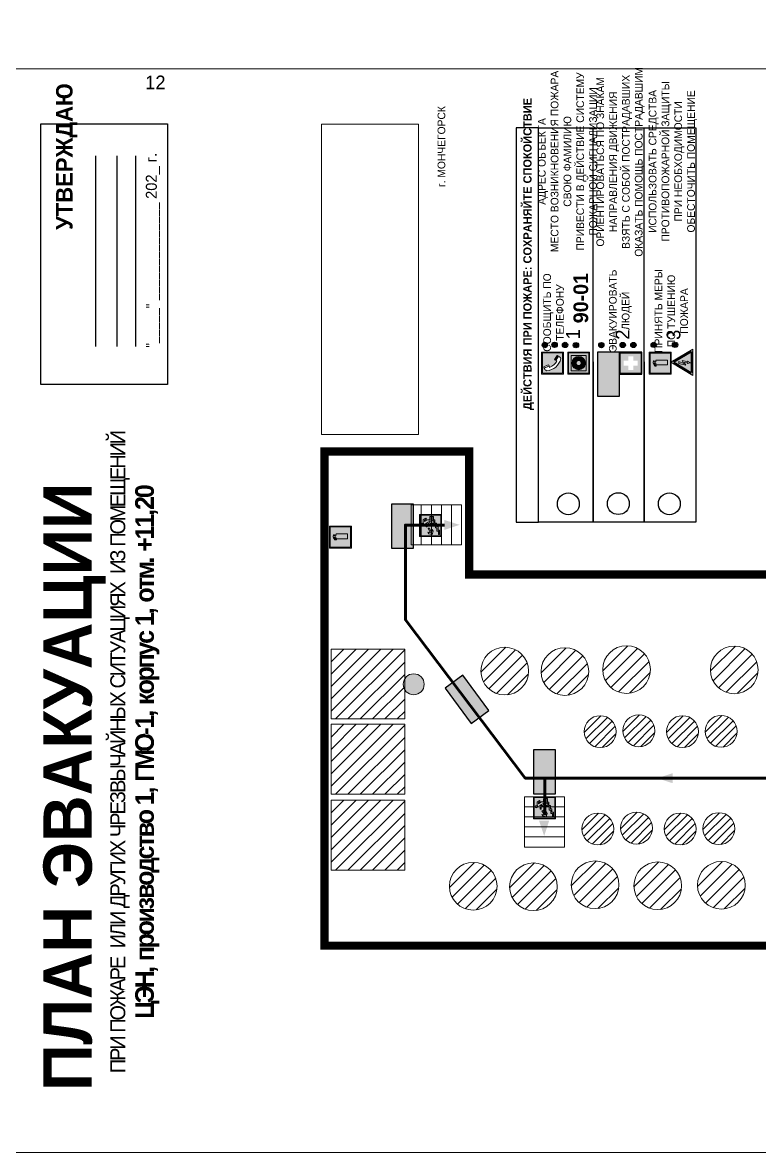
# Model space of a CAD drawing. Header units: millimetres. Extents: x 13810 to 67229, y 12374 to 21950.
# Drawn here: x 41934.3 to 42202.8, y 13759.9 to 14171.8 of the extents above; entities that cross this region are included whole.
import ezdxf

# ---------------------------------------------------------------- set-up
doc = ezdxf.new("R2010")
doc.units = ezdxf.units.MM
doc.layers.add('План_Штампы', color=7, linetype='Continuous')
doc.styles.add('обычный', font='arial.ttf')
picture_1 = doc.add_image_def('image1.jpg', size_in_pixel=(337, 105))

# ---------------------------------------------------------------- blocks, each defined once
blk = doc.blocks.new('вниз 3')
at = {"lineweight": 0, "true_color": 0xffffff}
h = blk.add_hatch(color=7, dxfattribs=at)
h.dxf.hatch_style = 1
h.paths.add_polyline_path([(40997.5, -4475.69), (40997.25, -4475.28), (40995.76, -4476.15), (40995.97, -4475.23), (40995.39, -4475.56), (40995.05, -4476.83), (40996.33, -4477.17), (40996.91, -4476.83), (40996, -4476.55)], flags=0)
h.paths.add_polyline_path([(40999.81, -4473.95), (41000.22, -4473.95), (41000.64, -4474.67), (41001.03, -4474.43), (41000.46, -4473.49), (41000.42, -4473.49), (40999.43, -4473.49), (40998.68, -4473.92), (40998.68, -4474.57), (40997.88, -4474.57), (40997.88, -4475), (40999.14, -4475), (40999.14, -4474.43), (40999.14, -4474.38), (40999.59, -4475.15), (40998.72, -4475.67), (40998.72, -4477.06), (40999.24, -4477.06), (40999.24, -4475.96), (40999.95, -4475.56), (40999.95, -4476.43), (41001.61, -4476.43), (41001.61, -4475.88), (41000.47, -4475.88), (41000.47, -4475.12)], flags=0)
h.paths.add_polyline_path([(40999.2, -4473.24, 1), (40998.35, -4473.24, 1)], flags=0)
h.paths.add_polyline_path([(41000.46, -4477.26), (41001.69, -4477.26), (41001.69, -4476.84), (41000.03, -4476.84), (41000.03, -4477.39), (40998.78, -4477.39), (40998.78, -4477.95), (40997.53, -4477.95), (40997.53, -4478.5), (40996.29, -4478.5), (40996.29, -4479.06), (40995.05, -4479.06), (40995.05, -4479.48), (40995.29, -4479.48), (40996.72, -4479.48), (40996.72, -4478.92), (40997.97, -4478.92), (40997.97, -4478.36), (40999.2, -4478.36), (40999.2, -4477.81), (41000.46, -4477.81)], flags=0)
h.paths.add_polyline_path([(41002.37, -4472.17), (40994.37, -4472.17), (40994.37, -4480.17), (41002.37, -4480.17)])
h.paths.add_polyline_path([(41002.16, -4479.96), (40994.57, -4479.96), (40994.57, -4472.37), (41002.16, -4472.37)], flags=16)
h.paths.add_polyline_path([(41001.61, -4475.88), (41001.61, -4476.43), (40999.95, -4476.43), (40999.95, -4475.56), (40999.24, -4475.96), (40999.24, -4477.06), (40998.72, -4477.06), (40998.72, -4475.67), (40999.59, -4475.15), (40999.14, -4474.38), (40999.14, -4474.43), (40999.14, -4475), (40997.88, -4475), (40997.88, -4474.57), (40998.68, -4474.57), (40998.68, -4473.92), (40999.43, -4473.49), (41000.42, -4473.49), (41000.46, -4473.49), (41001.03, -4474.43), (41000.64, -4474.67), (41000.22, -4473.95), (40999.81, -4473.95), (41000.47, -4475.12), (41000.47, -4475.88)], flags=0)
h.paths.add_polyline_path([(41001.69, -4476.84), (41001.69, -4477.26), (41000.46, -4477.26), (41000.46, -4477.81), (40999.2, -4477.81), (40999.2, -4478.36), (40997.97, -4478.36), (40997.97, -4478.92), (40996.72, -4478.92), (40996.72, -4479.48), (40995.05, -4479.48), (40995.05, -4479.06), (40996.29, -4479.06), (40996.29, -4478.5), (40997.53, -4478.5), (40997.53, -4477.95), (40998.78, -4477.95), (40998.78, -4477.39), (41000.03, -4477.39), (41000.03, -4476.84)], flags=0)
h.paths.add_polyline_path([(40998.35, -4473.24, -1), (40999.2, -4473.24, -1)], flags=0)
h.paths.add_polyline_path([(40997.5, -4475.69), (40996, -4476.55), (40996.91, -4476.83), (40996.33, -4477.17), (40995.05, -4476.83), (40995.39, -4475.56), (40995.97, -4475.23), (40995.76, -4476.15), (40997.25, -4475.28)], flags=0)
at = {"lineweight": 0}
h = blk.add_hatch(color=126, dxfattribs=at)
h.dxf.hatch_style = 1
h.paths.add_polyline_path([(41002.16, -4472.37), (40994.57, -4472.37), (40994.57, -4479.96), (41002.16, -4479.96)])
h.paths.add_polyline_path([(40995.97, -4475.23), (40995.76, -4476.15), (40997.25, -4475.28), (40997.5, -4475.69), (40996, -4476.55), (40996.91, -4476.83), (40996.33, -4477.17), (40995.05, -4476.83), (40995.39, -4475.56)], flags=16)
h.paths.add_polyline_path([(40997.88, -4474.57), (40998.68, -4474.57), (40998.68, -4473.92), (40999.43, -4473.49), (41000.42, -4473.49), (41000.46, -4473.49), (41001.03, -4474.43), (41000.64, -4474.67), (41000.22, -4473.95), (40999.81, -4473.95), (41000.47, -4475.12), (41000.47, -4475.88), (41001.61, -4475.88), (41001.61, -4476.43), (40999.95, -4476.43), (40999.95, -4475.56), (40999.24, -4475.96), (40999.24, -4477.06), (40998.72, -4477.06), (40998.72, -4475.67), (40999.59, -4475.15), (40999.14, -4474.38), (40999.14, -4474.43), (40999.14, -4475), (40997.88, -4475)], flags=16)
h.paths.add_polyline_path([(40998.35, -4473.24, -1), (40999.2, -4473.24, -1)], flags=16)
h.paths.add_polyline_path([(40997.53, -4477.95), (40998.78, -4477.95), (40998.78, -4477.39), (41000.03, -4477.39), (41000.03, -4476.84), (41001.69, -4476.84), (41001.69, -4477.26), (41000.46, -4477.26), (41000.46, -4477.81), (40999.2, -4477.81), (40999.2, -4478.36), (40997.97, -4478.36), (40997.97, -4478.92), (40996.72, -4478.92), (40996.72, -4479.48), (40995.05, -4479.48), (40995.05, -4479.06), (40996.29, -4479.06), (40996.29, -4478.5), (40997.53, -4478.5)], flags=16)
at = {"lineweight": 0, "true_color": 0xffffff}
h = blk.add_hatch(color=7, dxfattribs=at)
h.dxf.hatch_style = 1
h.paths.add_polyline_path([(40999.2, -4473.24, 1), (40998.35, -4473.24, 1)])
h.paths.add_polyline_path([(40999.81, -4473.95), (41000.22, -4473.95), (41000.64, -4474.67), (41001.03, -4474.43), (41000.46, -4473.49), (41000.42, -4473.49), (40999.43, -4473.49), (40998.68, -4473.92), (40998.68, -4474.57), (40997.88, -4474.57), (40997.88, -4475), (40999.14, -4475), (40999.14, -4474.43), (40999.14, -4474.38), (40999.59, -4475.15), (40998.72, -4475.67), (40998.72, -4477.06), (40999.24, -4477.06), (40999.24, -4475.96), (40999.95, -4475.56), (40999.95, -4476.43), (41001.61, -4476.43), (41001.61, -4475.88), (41000.47, -4475.88), (41000.47, -4475.12)])
h.paths.add_polyline_path([(40999.2, -4477.81), (41000.46, -4477.81), (41000.46, -4477.26), (41001.69, -4477.26), (41001.69, -4476.84), (41000.03, -4476.84), (41000.03, -4477.39), (40998.78, -4477.39), (40998.78, -4477.95), (40997.53, -4477.95), (40997.53, -4478.5), (40996.29, -4478.5), (40996.29, -4479.06), (40995.05, -4479.06), (40995.05, -4479.48), (40995.29, -4479.48), (40996.72, -4479.48), (40996.72, -4478.92), (40997.97, -4478.92), (40997.97, -4478.36), (40999.2, -4478.36)])
h.paths.add_polyline_path([(40997.5, -4475.69), (40997.25, -4475.28), (40995.76, -4476.15), (40995.97, -4475.23), (40995.39, -4475.56), (40995.05, -4476.83), (40996.33, -4477.17), (40996.91, -4476.83), (40996, -4476.55)])
at = {"color": 126, "lineweight": 0}
for points in [[(40994.37, -4472.17), (41002.37, -4472.17), (41002.37, -4480.17), (40994.37, -4480.17)], [(40994.57, -4472.37), (41002.16, -4472.37), (41002.16, -4479.96), (40994.57, -4479.96)]]:
    blk.add_lwpolyline(points, close=True, dxfattribs=at)
for points in [[(40995.05, -4476.83), (40995.39, -4475.56), (40995.97, -4475.23), (40995.76, -4476.15), (40997.25, -4475.28), (40997.5, -4475.69), (40996, -4476.55), (40996.91, -4476.83), (40996.33, -4477.17), (40995.05, -4476.83)], [(40999.14, -4474.43), (40999.14, -4475), (40997.88, -4475), (40997.88, -4474.57), (40998.68, -4474.57), (40998.68, -4473.92), (40999.43, -4473.49), (41000.42, -4473.49), (41000.46, -4473.49), (41001.03, -4474.43), (41000.64, -4474.67), (41000.22, -4473.95), (40999.81, -4473.95), (41000.47, -4475.12), (41000.47, -4475.88), (41001.61, -4475.88), (41001.61, -4476.43), (40999.95, -4476.43), (40999.95, -4475.56), (40999.24, -4475.96), (40999.24, -4477.06), (40998.72, -4477.06), (40998.72, -4475.67), (40999.59, -4475.15), (40999.14, -4474.38), (40999.14, -4474.43)], [(40995.29, -4479.48), (40995.05, -4479.48), (40995.05, -4479.06), (40996.29, -4479.06), (40996.29, -4478.5), (40997.53, -4478.5), (40997.53, -4477.95), (40998.78, -4477.95), (40998.78, -4477.39), (41000.03, -4477.39), (41000.03, -4476.84), (41001.69, -4476.84), (41001.69, -4477.26), (41000.46, -4477.26), (41000.46, -4477.81), (40999.2, -4477.81), (40999.2, -4478.36), (40997.97, -4478.36), (40997.97, -4478.92), (40996.72, -4478.92), (40996.72, -4479.48), (40995.05, -4479.48)]]:
    blk.add_lwpolyline(points, dxfattribs=at)
blk.add_circle((40998.77, -4473.24), 0.426, dxfattribs=at)
blk = doc.blocks.new('A$C7B8C2D5B')
at = {"lineweight": 0}
h = blk.add_hatch(color=5, dxfattribs=at)
h.dxf.hatch_style = 1
h.paths.add_polyline_path([(1.4, -3.02, 1), (-2.11, -3.02, 1)])
at = {"color": 5, "lineweight": 0}
blk.add_circle((-0.36, -3.02), 1.75, dxfattribs=at)
blk = doc.blocks.new('A$C3E6D3DDE')
at = {"lineweight": 5}
h = blk.add_hatch(color=40, dxfattribs=at)
h.paths.add_polyline_path([(24.1, 1.45), (16.46, -11.35), (31.74, -11.35)])
h.paths.add_polyline_path([(24.09, -0.46), (30.03, -10.41), (18.14, -10.41)], flags=16)
h.paths.add_polyline_path([(24.54, -3.08), (23.41, -6.02), (25.13, -5.01), (24.33, -8.5), (24.82, -8.27), (23.79, -9.86), (23.4, -8.04), (23.8, -8.43), (24.04, -6.29), (22.39, -7.25), (23.44, -3.08)], flags=0)
h = blk.add_hatch(color=256, dxfattribs=at)
h.paths.add_polyline_path([(24.37, 0.03, 0.567511), (23.82, 0.03), (17.59, -10.4, 0.582454), (17.86, -10.88), (30.32, -10.88, 0.582149), (30.6, -10.4)])
h.paths.add_polyline_path([(24.09, -0.46), (18.14, -10.41), (30.03, -10.41)], flags=16)
h.paths.add_polyline_path([(24.54, -3.08), (23.41, -6.02), (25.13, -5.01), (24.33, -8.5), (24.82, -8.27), (23.79, -9.86), (23.4, -8.04), (23.8, -8.43), (24.04, -6.29), (22.39, -7.25), (23.44, -3.08)], flags=0)
h = blk.add_hatch(color=40, dxfattribs=at)
h.paths.add_polyline_path([(24.09, -0.46), (18.14, -10.41), (30.03, -10.41)])
h.paths.add_polyline_path([(24.82, -8.27), (23.79, -9.86), (23.4, -8.04), (23.8, -8.43), (24.04, -6.29), (22.39, -7.25), (23.44, -3.08), (24.54, -3.08), (23.41, -6.02), (25.13, -5.01), (24.33, -8.5)], flags=16)
at = {"color": 40, "lineweight": 5}
for p, q in [((16.46, -11.35), (24.1, 1.45)), ((24.1, 1.45), (31.74, -11.35))]:
    blk.add_line(p, q, dxfattribs=at)
at = {"lineweight": 5}
for p, q in [((17.59, -10.4), (23.82, 0.03)), ((24.37, 0.03), (30.6, -10.4)), ((18.14, -10.41), (24.09, -0.46)), ((23.44, -3.08), (22.39, -7.25)), ((22.39, -7.25), (24.04, -6.29)), ((23.41, -6.02), (24.54, -3.08)), ((25.13, -5.01), (23.41, -6.02)), ((24.54, -3.08), (23.44, -3.08)), ((24.04, -6.29), (23.8, -8.43)), ((24.09, -0.46), (30.03, -10.41)), ((24.33, -8.5), (25.13, -5.01)), ((17.86, -10.88), (30.32, -10.88)), ((18.14, -10.41), (30.03, -10.41)), ((23.8, -8.43), (23.4, -8.04)), ((23.4, -8.04), (23.79, -9.86)), ((23.79, -9.86), (24.82, -8.27)), ((24.82, -8.27), (24.33, -8.5))]:
    blk.add_line(p, q, dxfattribs=at)
at = {"color": 50, "lineweight": 5}
blk.add_line((31.74, -11.35), (16.46, -11.35), dxfattribs=at)
blk = doc.blocks.new('A$C456E1F9C')
at = {"lineweight": 5}
h = blk.add_hatch(color=242, dxfattribs=at)
h.paths.add_polyline_path([(0.51, -1.47), (0.51, -13.26), (12.29, -13.26), (12.29, -1.47)])
h.paths.add_polyline_path([(5.42, -4.95, -0.254479), (4.78, -5.4), (3.52, -2.53, -0.209735), (4.23, -2.4)], flags=16)
h.paths.add_polyline_path([(8.53, -8.6), (10.87, -10.17), (10.54, -10.76), (8.03, -9.13, -0.192251)], flags=16)
h.paths.add_polyline_path([(4.61, -5.49, 0.005518), (3.87, -5.72, 0.128647), (7.49, -10.01, 0.00809), (7.83, -9.33), (10.47, -10.97, -0.16736), (8.99, -12.25, -0.327862), (1.95, -3.95, -0.166952), (3.36, -2.62)], flags=16)
at = {"color": 242, "lineweight": 5}
for p, q in [((0, -13.77), (0, -0.97)), ((12.8, -0.97), (0, -0.97)), ((4.61, -5.49), (3.36, -2.62)), ((3.52, -2.53), (4.78, -5.4)), ((4.23, -2.4), (5.42, -4.95)), ((12.8, -13.77), (12.8, -0.97)), ((7.83, -9.33), (10.47, -10.97)), ((8.03, -9.13), (10.54, -10.76)), ((10.81, -10.12), (8.53, -8.6)), ((10.54, -10.76), (10.8, -10.3)), ((10.8, -10.3), (10.81, -10.12)), ((0, -13.77), (12.8, -13.77))]:
    blk.add_line(p, q, dxfattribs=at)
blk.add_lwpolyline([(0.51, -1.47), (12.29, -1.47), (12.29, -13.26), (0.51, -13.26)], close=True, dxfattribs=at)
for centre, radius, start, end in [((4.59, -5.34), 2.99, 114.28453, 152.19739), ((11.12, -3.31), 9.19, 183.99153, 256.60086), ((4.02, -3.27), 0.891, 76.32839, 123.70924), ((14.98, -39.1), 35.17, 107.14873, 108.41345), ((13.86, -0.94), 11.08, 205.55365, 234.87622), ((4.68, -4.59), 0.824, 276.9621, 334.07228), ((-13.31, 0.8), 23.44, 332.54871, 334.40268), ((8.94, -9.5), 0.989, 114.40924, 157.93883), ((7.87, -9.46), 3, 291.92908, 329.9329)]:
    blk.add_arc(centre, radius, start, end, dxfattribs=at)
blk = doc.blocks.new('A$C54414219')
at = {"true_color": 0xffffff}
h = blk.add_hatch(color=7, dxfattribs=at)
h.paths.add_polyline_path([(2.39, -9.45), (2.39, -18.3), (11.23, -18.3), (11.23, -9.45)], flags=0)
h.paths.add_polyline_path([(10.71, -13.87, -1), (2.92, -13.87, -1)], flags=0)
h.paths.add_polyline_path([(8.3, -13.87, -1), (5.33, -13.87, -1)], flags=0)
h.paths.add_polyline_path([(0.41, -7.47), (0.41, -20.27), (13.21, -20.27), (13.21, -7.47)])
h.paths.add_polyline_path([(0.92, -19.77), (12.71, -19.77), (12.71, -7.98), (0.92, -7.98)], flags=16)
h.paths.add_polyline_path([(11.23, -9.45), (11.23, -18.3), (2.39, -18.3), (2.39, -9.45)], flags=0)
at = {"lineweight": 5}
h = blk.add_hatch(color=242, dxfattribs=at)
h.paths.add_polyline_path([(12.71, -7.98), (0.92, -7.98), (0.92, -19.77), (12.71, -19.77)])
h.paths.add_polyline_path([(11.23, -18.3), (2.39, -18.3), (2.39, -9.45), (11.23, -9.45)], flags=16)
h.paths.add_polyline_path([(10.71, -13.87, -1), (2.92, -13.87, -1)], flags=0)
h.paths.add_polyline_path([(8.3, -13.87, -1), (5.33, -13.87, -1)], flags=0)
at = {"true_color": 0xffffff}
h = blk.add_hatch(color=7, dxfattribs=at)
h.paths.add_polyline_path([(2.39, -9.45), (2.39, -18.3), (11.23, -18.3), (11.23, -9.45)])
h.paths.add_polyline_path([(10.71, -13.87, -1), (2.92, -13.87, -1)], flags=16)
h.paths.add_polyline_path([(8.3, -13.87, -1), (5.33, -13.87, -1)], flags=0)
at = {"lineweight": 5}
h = blk.add_hatch(color=242, dxfattribs=at)
h.paths.add_polyline_path([(2.92, -13.87, 1), (10.71, -13.87, 1)])
h.paths.add_polyline_path([(8.3, -13.87, -1), (5.33, -13.87, -1)], flags=16)
at = {"color": 242, "lineweight": 5}
for p, q in [((0.41, -20.27), (0.41, -7.47)), ((0.41, -7.47), (13.21, -7.47)), ((0.41, -7.47), (13.21, -7.47)), ((13.21, -20.27), (13.21, -7.47)), ((0.41, -20.27), (13.21, -20.27))]:
    blk.add_line(p, q, dxfattribs=at)
for points in [[(0.92, -7.98), (12.71, -7.98), (12.71, -19.77), (0.92, -19.77)], [(2.39, -9.45), (11.23, -9.45), (11.23, -18.3), (2.39, -18.3)]]:
    blk.add_lwpolyline(points, close=True, dxfattribs=at)
for radius in [3.89, 1.49]:
    blk.add_circle((6.81, -13.87), radius, dxfattribs=at)
blk = doc.blocks.new('A$C32E8229D')
at = {"true_color": 0xffffff}
blk.add_hatch(color=7, dxfattribs=at).paths.add_polyline_path([(0, 0), (0, -8), (16, -8), (16, 0)])
h = blk.add_hatch(color=126)
h.paths.add_polyline_path([(0.2, -0.2), (15.8, -0.2), (15.8, -7.8), (0.2, -7.8)])
h.paths.add_polyline_path([(13.49, -2.05), (12.08, -2.05), (11.37, -2.63, 0.162397), (11.29, -2.84), (11.29, -3.63), (10.35, -3.63), (10.35, -4.05), (11.68, -4.05), (11.68, -3.48), (12.26, -4.28), (11.29, -5.1), (11.29, -6.78), (11.85, -6.78), (11.85, -5.44), (12.8, -4.64), (12.8, -5.94), (14.46, -5.94), (14.46, -5.39), (13.45, -5.39), (13.45, -3.97), (12.46, -2.59), (13.15, -2.59), (13.69, -3.34), (14.18, -3)], flags=16)
h.paths.add_polyline_path([(10.74, -1.82, 1), (11.8, -1.82, 1)], flags=16)
h.paths.add_polyline_path([(9.39, -3.59), (5.99, -3.59), (6.56, -3.03), (5.91, -3.03), (5.1, -3.83), (5.91, -4.64), (6.56, -4.64), (5.99, -4.09), (9.39, -4.09)], flags=16)
h.paths.add_polyline_path([(4.29, -1.08), (1.72, -1.08), (1.72, -6.6), (4.29, -6.6)], flags=16)
at = {"color": 126}
blk.add_lwpolyline([(16, -8), (0, -8), (0, 0), (16, 0)], close=True, dxfattribs=at)
blk = doc.blocks.new('A$C18900ED3')
h = blk.add_hatch(color=126)
h.paths.add_polyline_path([(-0.18, -0.18), (-7.02, -0.18), (-7.02, -7.02), (-0.18, -7.02)])
h.paths.add_polyline_path([(-5.89, -4.46), (-5.89, -2.77), (-4.46, -2.77), (-4.46, -1.31), (-2.77, -1.31), (-2.77, -2.77), (-1.33, -2.77), (-1.33, -4.46), (-2.77, -4.46), (-2.77, -5.89), (-4.46, -5.89), (-4.46, -4.46)], flags=16)
at = {"color": 126}
for p, q in [((-7.2, 0), (-7.2, -7.2)), ((0, 0), (-7.2, 0)), ((0, -7.2), (0, 0)), ((-7.02, -7.02), (-7.02, -0.18)), ((-7.02, -0.18), (-0.18, -0.18)), ((-0.18, -0.18), (-0.18, -7.02)), ((-7.2, -7.2), (0, -7.2)), ((-0.18, -7.02), (-7.02, -7.02))]:
    blk.add_line(p, q, dxfattribs=at)
blk = doc.blocks.new('A$C3AD82952')
at = {"true_color": 0xf5f5ff}
h = blk.add_hatch(color=7, dxfattribs=at)
h.dxf.hatch_style = 1
h.paths.add_polyline_path([(8.21, 8.73, 0.414214), (7.89, 9.05), (7.22, 9.05), (7.22, 9.92), (7.59, 9.92, 1), (7.57, 10.36), (7.22, 10.36), (7.22, 10.6), (6.43, 10.6), (6.43, 10.36), (6.01, 10.36), (4.74, 9.59), (4.74, 8.69), (4.98, 8.73), (4.98, 9.26), (6.12, 9.91), (6.43, 9.91), (6.43, 9.05), (5.76, 9.05, 0.414214), (5.44, 8.73), (5.44, 2.2), (8.21, 2.2)], flags=0)
h.paths.add_polyline_path([(12.8, 12.8), (0, 12.8), (0, 0), (12.8, 0)])
h.paths.add_polyline_path([(0.51, 12.29), (12.29, 12.29), (12.29, 0.51), (0.51, 0.51)], flags=16)
h.paths.add_polyline_path([(4.74, 9.59), (6.01, 10.36), (6.43, 10.36), (6.43, 10.6), (7.22, 10.6), (7.22, 10.36), (7.59, 10.36, -0.94586), (7.59, 9.92), (7.22, 9.92), (7.22, 9.05), (7.89, 9.05, -0.414214), (8.21, 8.73), (8.21, 2.2), (5.44, 2.2), (5.44, 8.73, -0.414214), (5.76, 9.05), (6.43, 9.05), (6.43, 9.91), (6.12, 9.91), (4.98, 9.26), (4.98, 8.73), (4.74, 8.69)], flags=0)
h = blk.add_hatch(color=242)
h.dxf.hatch_style = 1
h.paths.add_polyline_path([(12.29, 12.29), (0.51, 12.29), (0.51, 0.51), (12.29, 0.51)])
h.paths.add_polyline_path([(4.74, 8.69), (4.74, 9.59), (6.01, 10.36), (6.43, 10.36), (6.43, 10.6), (7.22, 10.6), (7.22, 10.36), (7.59, 10.36, -0.94586), (7.59, 9.92), (7.22, 9.92), (7.22, 9.05), (7.89, 9.05, -0.414214), (8.21, 8.73), (8.21, 2.2), (5.44, 2.2), (5.44, 8.73, -0.414214), (5.76, 9.05), (6.43, 9.05), (6.43, 9.91), (6.12, 9.91), (4.98, 9.26), (4.98, 8.73)], flags=16)
h = blk.add_hatch(color=7, dxfattribs=at)
h.dxf.hatch_style = 1
h.paths.add_polyline_path([(8.21, 8.73, 0.414214), (7.89, 9.05), (7.22, 9.05), (7.22, 9.92), (7.59, 9.92, 1), (7.57, 10.36), (7.22, 10.36), (7.22, 10.6), (6.43, 10.6), (6.43, 10.36), (6.01, 10.36), (4.74, 9.59), (4.74, 8.69), (4.98, 8.73), (4.98, 9.26), (6.12, 9.91), (6.43, 9.91), (6.43, 9.05), (5.76, 9.05, 0.414214), (5.44, 8.73), (5.44, 2.2), (8.21, 2.2)])
at = {"color": 242, "lineweight": 5}
for p, q in [((0, 0), (0, 12.8)), ((0, 12.8), (12.8, 12.8)), ((6.01, 10.36), (4.74, 9.59)), ((4.74, 9.59), (4.74, 8.69)), ((4.74, 8.69), (4.98, 8.73)), ((4.98, 9.26), (6.12, 9.91)), ((4.98, 8.73), (4.98, 9.26)), ((5.44, 2.2), (5.44, 8.73)), ((5.76, 9.05), (6.43, 9.05)), ((6.01, 10.36), (6.43, 10.36)), ((6.12, 9.91), (6.43, 9.91)), ((7.22, 10.6), (6.43, 10.6)), ((6.43, 10.6), (6.43, 10.36)), ((6.43, 9.91), (6.43, 9.05)), ((7.22, 10.36), (7.22, 10.6)), ((7.59, 10.36), (7.22, 10.36)), ((7.22, 9.05), (7.22, 9.92)), ((7.59, 9.92), (7.22, 9.92)), ((7.89, 9.05), (7.22, 9.05)), ((8.21, 2.2), (8.21, 8.73)), ((12.8, 0), (12.8, 12.8)), ((0, 0), (12.8, 0)), ((5.44, 2.2), (8.21, 2.2))]:
    blk.add_line(p, q, dxfattribs=at)
blk.add_lwpolyline([(0.51, 12.29), (12.29, 12.29), (12.29, 0.51), (0.51, 0.51)], close=True, dxfattribs=at)
for centre, radius, start, end in [((5.76, 8.73), 0.32, 90, 180), ((7.58, 10.14), 0.223, 273.18746, 86.81254), ((7.89, 8.73), 0.32, 0, 90)]:
    blk.add_arc(centre, radius, start, end, dxfattribs=at)
blk = doc.blocks.new('A$C7B4425F7')
at = {"true_color": 0xffffff}
blk.add_hatch(color=7, dxfattribs=at).paths.add_polyline_path([(0, 0), (-16, 0), (-16, -8), (0, -8)])
h = blk.add_hatch(color=126)
h.paths.add_polyline_path([(-0.2, -0.2), (-15.8, -0.2), (-15.8, -7.8), (-0.2, -7.8)])
h.paths.add_polyline_path([(-11.76, -2.03), (-11.76, -3.66), (-11.17, -3.66, -0.568275), (-11.17, -6.18), (-12.58, -6.18), (-12.58, -2.03)], flags=16)
h.paths.add_polyline_path([(-13.33, -4.12, -0.495768), (-13.59, -6.18), (-15.03, -6.18), (-15.03, -2.03), (-13.59, -2.03, -0.487973)], flags=16)
h.paths.add_polyline_path([(-10.25, -2.03), (-9.48, -2.03), (-9.48, -6.18), (-10.25, -6.18)], flags=16)
h.paths.add_polyline_path([(-13.84, -3.69), (-14.24, -3.69), (-14.24, -3.03), (-13.9, -3.03, -0.692621)], flags=0)
h.paths.add_polyline_path([(-9.15, -2.03), (-8.4, -2.03), (-8.04, -3.07), (-7.68, -2.03), (-6.93, -2.03), (-7.64, -4.1), (-6.93, -6.18), (-7.68, -6.18), (-8.04, -5.14), (-8.4, -6.18), (-9.15, -6.18), (-8.44, -4.1)], flags=16)
h.paths.add_polyline_path([(-11.76, -4.46), (-11.42, -4.46, -0.692621), (-11.36, -5.12), (-11.76, -5.12)], flags=0)
h.paths.add_polyline_path([(-13.9, -5.2), (-14.24, -5.2), (-14.24, -4.55), (-13.84, -4.55, -0.708038)], flags=0)
edge = h.paths.add_edge_path(flags=16)
edge.add_ellipse((-5.51, -4.08), major_axis=(0, 2.05), ratio=0.586184, start_angle=0, end_angle=360)
edge = h.paths.add_edge_path(flags=0)
edge.add_ellipse((-5.51, -4.08), major_axis=(0, 1.14), ratio=0.454828, start_angle=0, end_angle=360)
h.paths.add_polyline_path([(-4.13, -4.96, 0.377264), (-3.48, -4.52, 0.0555), (-3.16, -2.03), (-1.66, -2.03), (-1.66, -4.96), (-0.96, -4.96), (-0.96, -7.01), (-1.75, -7.01), (-1.75, -6.18), (-3.3, -6.18), (-3.3, -7.02), (-4.13, -7.02)], flags=16)
h.paths.add_polyline_path([(-2.73, -2.91), (-2.28, -2.91), (-2.28, -4.96), (-3.05, -4.96, 0.079136)], flags=0)
at = {"color": 126}
blk.add_lwpolyline([(-16, -8), (0, -8), (0, 0), (-16, 0)], close=True, dxfattribs=at)

msp = doc.modelspace()

# ---------------------------------------------------------------- hatches: boundary and pattern name
at = {"lineweight": 0}
h = msp.add_hatch(color=256, dxfattribs=at)
h.dxf.hatch_style = 1
h.paths.add_polyline_path([(42124.59, 14055.17, 1), (42124.59, 14053.24, 1)])
h = msp.add_hatch(color=256, dxfattribs=at)
h.dxf.hatch_style = 1
h.paths.add_polyline_path([(42128.17, 14055.28, 1), (42128.17, 14053.35, 1)])
h = msp.add_hatch(color=256, dxfattribs=at)
h.dxf.hatch_style = 1
h.paths.add_polyline_path([(42131.98, 14055.24, 1), (42131.98, 14053.31, 1)])
h = msp.add_hatch(color=256, dxfattribs=at)
h.dxf.hatch_style = 1
h.paths.add_polyline_path([(42135.91, 14055.16, 1), (42135.91, 14053.22, 1)])
h = msp.add_hatch(color=256, dxfattribs=at)
h.dxf.hatch_style = 1
h.paths.add_polyline_path([(42145.18, 14055.17, 1), (42145.18, 14053.24, 1)])
h = msp.add_hatch(color=256, dxfattribs=at)
h.dxf.hatch_style = 1
h.paths.add_polyline_path([(42152.96, 14055.21, 1), (42152.96, 14053.28, 1)])
h = msp.add_hatch(color=256, dxfattribs=at)
h.dxf.hatch_style = 1
h.paths.add_polyline_path([(42156.86, 14055.2, 1), (42156.86, 14053.27, 1)])
h = msp.add_hatch(color=256, dxfattribs=at)
h.dxf.hatch_style = 1
h.paths.add_polyline_path([(42164.28, 14055.26, 1), (42164.28, 14053.33, 1)])
h = msp.add_hatch(color=256, dxfattribs=at)
h.dxf.hatch_style = 1
h.paths.add_polyline_path([(42172.05, 14055.27, 1), (42172.05, 14053.33, 1)])
h = msp.add_hatch(dxfattribs=at)
h.set_pattern_fill('ANSI31', color=256, angle=180)
h.set_pattern_definition([(225, (70775.571, 15879.471), (2.24506403, -2.24506403), [])])
h.paths.add_polyline_path([(42073.54, 13943.42), (42046.74, 13943.42), (42046.74, 13917.92), (42073.54, 13917.92)])
h = msp.add_hatch(dxfattribs=at)
h.set_pattern_fill('ANSI31', color=256, angle=180)
h.set_pattern_definition([(225, (66920.9716, 16717.0972), (2.24506403, -2.24506403), [])])
h.paths.add_polyline_path([(42118.69, 13935.39, 1), (42101.3, 13935.39, 1)])
h = msp.add_hatch(dxfattribs=at)
h.set_pattern_fill('ANSI31', color=256, angle=180)
h.set_pattern_definition([(225, (66942.8958, 16716.9177), (2.24506403, -2.24506403), [])])
h.paths.add_polyline_path([(42140.61, 13935.21, 1), (42123.22, 13935.21, 1)])
h = msp.add_hatch(dxfattribs=at)
h.set_pattern_fill('ANSI31', color=256, angle=180)
h.set_pattern_definition([(225, (66965.359, 16717.636), (2.24506403, -2.24506403), [])])
h.paths.add_polyline_path([(42163.07, 13935.93, 1), (42145.69, 13935.93, 1)])
h = msp.add_hatch(dxfattribs=at)
h.set_pattern_fill('ANSI31', color=256, angle=180)
h.set_pattern_definition([(225, (67004.599, 16717.5285), (2.24506403, -2.24506403), [])])
h.paths.add_polyline_path([(42202.31, 13935.82, 1), (42184.93, 13935.82, 1)])
h = msp.add_hatch(dxfattribs=at)
h.set_pattern_fill('ANSI31', color=256, scale=0.669985, angle=180)
h.set_pattern_definition([(225, (58767.769, 15777.0014), (1.5041603, -1.5041603), [])])
h.paths.add_polyline_path([(42150.6, 13913.3, 1), (42138.95, 13913.3, 1)])
h = msp.add_hatch(dxfattribs=at)
h.set_pattern_fill('ANSI31', color=256, scale=0.669985, angle=180)
h.set_pattern_definition([(225, (58781.842, 15777.3444), (1.5041603, -1.5041603), [])])
h.paths.add_polyline_path([(42164.67, 13913.64, 1), (42153.02, 13913.64, 1)])
h = msp.add_hatch(dxfattribs=at)
h.set_pattern_fill('ANSI31', color=256, scale=0.669985, angle=180)
h.set_pattern_definition([(225, (58797.7457, 15777.0014), (1.5041603, -1.5041603), [])])
h.paths.add_polyline_path([(42180.57, 13913.3, 1), (42168.93, 13913.3, 1)])
h = msp.add_hatch(dxfattribs=at)
h.set_pattern_fill('ANSI31', color=256, scale=0.669985, angle=180)
h.set_pattern_definition([(225, (58811.8187, 15777.1157), (1.5041603, -1.5041603), [])])
h.paths.add_polyline_path([(42194.65, 13913.41, 1), (42183, 13913.41, 1)])
h = msp.add_hatch(dxfattribs=at)
h.set_pattern_fill('ANSI31', color=256, angle=180)
h.set_pattern_definition([(225, (70775.571, 15852.071), (2.24506403, -2.24506403), [])])
h.paths.add_polyline_path([(42073.54, 13916.02), (42046.74, 13916.02), (42046.74, 13890.52), (42073.54, 13890.52)])
h = msp.add_hatch(dxfattribs=at)
h.set_pattern_fill('ANSI31', color=256, angle=180)
h.set_pattern_definition([(225, (70775.571, 15824.391), (2.24506403, -2.24506403), [])])
h.paths.add_polyline_path([(42073.54, 13888.34), (42046.74, 13888.34), (42046.74, 13862.84), (42073.54, 13862.84)])
h = msp.add_hatch(dxfattribs=at)
h.set_pattern_fill('ANSI31', color=256, scale=0.669985, angle=180)
h.set_pattern_definition([(225, (58766.926, 15741.5235), (1.5041603, -1.5041603), [])])
h.paths.add_polyline_path([(42149.75, 13877.82, 1), (42138.11, 13877.82, 1)])
h = msp.add_hatch(dxfattribs=at)
h.set_pattern_fill('ANSI31', color=256, scale=0.669985, angle=180)
h.set_pattern_definition([(225, (58780.999, 15741.8665), (1.5041603, -1.5041603), [])])
h.paths.add_polyline_path([(42163.83, 13878.16, 1), (42152.18, 13878.16, 1)])
h = msp.add_hatch(dxfattribs=at)
h.set_pattern_fill('ANSI31', color=256, scale=0.669985, angle=180)
h.set_pattern_definition([(225, (58796.9028, 15741.5235), (1.5041603, -1.5041603), [])])
h.paths.add_polyline_path([(42179.73, 13877.82, 1), (42168.08, 13877.82, 1)])
h = msp.add_hatch(dxfattribs=at)
h.set_pattern_fill('ANSI31', color=256, scale=0.669985, angle=180)
h.set_pattern_definition([(225, (58810.9758, 15741.6378), (1.5041603, -1.5041603), [])])
h.paths.add_polyline_path([(42193.8, 13877.93, 1), (42182.16, 13877.93, 1)])
h = msp.add_hatch(dxfattribs=at)
h.set_pattern_fill('ANSI31', color=256, angle=180)
h.set_pattern_definition([(225, (66909.5004, 16638.6413), (2.24506403, -2.24506403), [])])
h.paths.add_polyline_path([(42107.21, 13856.93, 1), (42089.83, 13856.93, 1)])
h = msp.add_hatch(dxfattribs=at)
h.set_pattern_fill('ANSI31', color=256, angle=180)
h.set_pattern_definition([(225, (66931.4246, 16638.4618), (2.24506403, -2.24506403), [])])
h.paths.add_polyline_path([(42129.14, 13856.75, 1), (42111.75, 13856.75, 1)])
h = msp.add_hatch(dxfattribs=at)
h.set_pattern_fill('ANSI31', color=256, angle=180)
h.set_pattern_definition([(225, (66953.888, 16639.18), (2.24506403, -2.24506403), [])])
h.paths.add_polyline_path([(42151.6, 13857.47, 1), (42134.22, 13857.47, 1)])
h = msp.add_hatch(dxfattribs=at)
h.set_pattern_fill('ANSI31', color=256, angle=180)
h.set_pattern_definition([(225, (66976.7107, 16638.821), (2.24506403, -2.24506403), [])])
h.paths.add_polyline_path([(42174.42, 13857.11, 1), (42157.04, 13857.11, 1)])
h = msp.add_hatch(dxfattribs=at)
h.set_pattern_fill('ANSI31', color=256, angle=180)
h.set_pattern_definition([(225, (66999.893, 16639.0005), (2.24506403, -2.24506403), [])])
h.paths.add_polyline_path([(42197.61, 13857.29, 1), (42180.22, 13857.29, 1)])

# ---------------------------------------------------------------- linework, layer by layer
at = {"color": 126, "lineweight": 0, "true_color": 0x008754}
for points in [[(41918.46, 14549.93), (42518.46, 14549.93), (42518.46, 14154.93), (41918.46, 14154.93)], [(41918.46, 14549.93), (42518.46, 14549.93), (42518.46, 14154.93), (41918.46, 14154.93)], [(41918.46, 14549.93), (42518.46, 14549.93), (42518.46, 14154.93), (41918.46, 14154.93)], [(41918.46, 14549.93), (42518.46, 14549.93), (42518.46, 14154.93), (41918.46, 14154.93)], [(41918.46, 14154.93), (42518.46, 14154.93), (42518.46, 13759.93), (41918.46, 13759.93)], [(41918.46, 14154.93), (42518.46, 14154.93), (42518.46, 13759.93), (41918.46, 13759.93)], [(41918.46, 14154.93), (42518.46, 14154.93), (42518.46, 13759.93), (41918.46, 13759.93)], [(41918.46, 14154.93), (42518.46, 14154.93), (42518.46, 13759.93), (41918.46, 13759.93)]]:
    msp.add_lwpolyline(points, close=True, dxfattribs=at)
for points in [[(41940.92, 14039.89), (41940.92, 14134.9), (41987.13, 14134.9), (41987.13, 14039.89)], [(42122.23, 13989.7), (42122.23, 14133.46), (42114.18, 14133.46), (42114.18, 13989.7)], [(42122.23, 13989.7), (42122.23, 14133.46), (42179.63, 14133.46), (42179.63, 13989.7)]]:
    msp.add_lwpolyline(points, close=True)
for points in [[(42142.23, 14048.11), (42142.23, 13989.7), (42142.23, 14133.46)], [(42160.8, 14048.11), (42160.8, 13989.7), (42160.8, 14133.46)], [(41960.97, 14053.65), (41960.97, 14123.17)], [(41968.73, 14053.65), (41968.73, 14123.17)], [(41975.52, 14053.65), (41975.52, 14123.17)]]:
    msp.add_lwpolyline(points)
at = {"lineweight": 100, "const_width": 3}
msp.add_lwpolyline([(42364.78, 13832.37), (42364.78, 13774.44), (42433.36, 13774.44), (42433.36, 13970.56), (42096.99, 13970.56), (42096.99, 14015.43), (42044.35, 14015.43), (42044.35, 13835.29), (42364.78, 13835.29), (42364.78, 13831.7)], dxfattribs=at)
at = {"lineweight": 0}
for points in [[(42079.58, 13981.4), (42075.91, 13981.4), (42075.91, 13995.93), (42079.58, 13995.93)], [(42083.25, 13981.4), (42079.58, 13981.4), (42079.58, 13995.93), (42083.25, 13995.93)], [(42086.92, 13981.4), (42083.25, 13981.4), (42083.25, 13995.93), (42086.92, 13995.93)], [(42090.59, 13981.4), (42086.92, 13981.4), (42086.92, 13995.93), (42090.59, 13995.93)], [(42094.27, 13981.4), (42090.59, 13981.4), (42090.59, 13995.93), (42094.27, 13995.93)], [(42073.54, 13943.42), (42046.74, 13943.42), (42046.74, 13917.92), (42073.54, 13917.92)], [(42073.54, 13916.02), (42046.74, 13916.02), (42046.74, 13890.52), (42073.54, 13890.52)], [(42073.54, 13888.34), (42046.74, 13888.34), (42046.74, 13862.84), (42073.54, 13862.84)], [(42131.7, 13889.59), (42131.7, 13885.92), (42117.17, 13885.92), (42117.17, 13889.59)], [(42131.7, 13885.92), (42131.7, 13882.25), (42117.17, 13882.25), (42117.17, 13885.92)], [(42131.7, 13882.25), (42131.7, 13878.58), (42117.17, 13878.58), (42117.17, 13882.25)], [(42131.7, 13878.58), (42131.7, 13874.91), (42117.17, 13874.91), (42117.17, 13878.58)], [(42131.7, 13874.91), (42131.7, 13871.24), (42117.17, 13871.24), (42117.17, 13874.91)]]:
    msp.add_lwpolyline(points, close=True, dxfattribs=at)
at = {"color": 126, "lineweight": 100, "true_color": 0x008754}
for points in [[(42394.75, 13812.54), (42394.75, 13896.35), (42117.42, 13896.35), (42073.8, 13954.1), (42073.8, 13988.61), (42088.07, 13988.61)], [(42124.59, 13896.35), (42124.59, 13882.86)]]:
    msp.add_lwpolyline(points, dxfattribs=at)
for centre, radius in [((42124.59, 14054.21), 0.966), ((42128.17, 14054.31), 0.966), ((42131.98, 14054.27), 0.966), ((42135.91, 14054.19), 0.966), ((42145.18, 14054.2), 0.966), ((42152.96, 14054.24), 0.966), ((42156.86, 14054.24), 0.966), ((42164.28, 14054.29), 0.966), ((42172.05, 14054.3), 0.966), ((42133.15, 13996.32), 3.98), ((42151.38, 13996.42), 3.98), ((42169.96, 13996.36), 3.98)]:
    msp.add_circle(centre, radius)
at = {"lineweight": 0}
for centre, radius in [((42109.99, 13935.39), 8.69), ((42131.92, 13935.21), 8.69), ((42154.38, 13935.93), 8.69), ((42193.62, 13935.82), 8.69), ((42144.77, 13913.3), 5.82), ((42158.85, 13913.64), 5.82), ((42174.75, 13913.3), 5.82), ((42188.82, 13913.41), 5.82), ((42143.93, 13877.82), 5.82), ((42158, 13878.16), 5.82), ((42173.91, 13877.82), 5.82), ((42187.98, 13877.93), 5.82), ((42098.52, 13856.93), 8.69), ((42120.45, 13856.75), 8.69), ((42142.91, 13857.47), 8.69), ((42165.73, 13857.11), 8.69), ((42188.91, 13857.29), 8.69)]:
    msp.add_circle(centre, radius, dxfattribs=at)
at = {"layer": 'План_Штампы', "color": 126, "true_color": 0x008754}
for points in [[(42087.93, 13986.83), (42087.93, 13990.49), (42093.56, 13988.68)], [(42171.18, 13898.17), (42171.17, 13894.51), (42165.55, 13896.32)], [(42122.5, 13880.85), (42126.17, 13880.85), (42124.36, 13875.22)]]:
    msp.add_solid(points, dxfattribs=at)

# ---------------------------------------------------------------- block references
for name, p, xscale, yscale, zscale, rotation in [('A$C3E6D3DDE', (42171.45, 14032.89), 0.625, 0.625, 0.625, 90), ('A$C456E1F9C', (42122.77, 14043.65), 0.625, 0.625, 0.625, 90), ('A$C54414219', (42128.26, 14043.39), 0.625, 0.625, 0.625, 90), ('A$C18900ED3', (42151.9, 14051.65), 1.111111111007631, 1.111111111007631, 1.111111111007631, 90), ('A$C3AD82952', (42170.64, 14043.6), 0.625, 0.625, 0.625, 90), ('A$C3AD82952', (42054.12, 13980.23), 0.625, 0.625, 0.625, 90), ('A$C7B8C2D5B', (42076.04, 13923.99), 2.177419353276491, 2.177419353276491, 2.177419353276491, 180)]:
    msp.add_blockref(name, p, dxfattribs=dict(xscale=xscale, yscale=yscale, zscale=zscale, rotation=rotation))
at = {"xscale": -1, "rotation": 90}
msp.add_blockref('A$C32E8229D', (42143.76, 14051.65), dxfattribs=at)
at = {"color": 126, "true_color": 0x008754, "rotation": 90}
for p in [(37606.76, -27009.93), (37648.28, -27112.81)]:
    msp.add_blockref('вниз 3', p, dxfattribs=at)
at = {"layer": 'План_Штампы', "rotation": 90}
for p in [(42068.69, 13996.23), (42120.45, 13906.64)]:
    msp.add_blockref('A$C7B4425F7', p, dxfattribs=at)
at = {"layer": 'План_Штампы', "color": 126, "true_color": 0x008754, "xscale": -1, "rotation": 126.4515952803418}
msp.add_blockref('A$C32E8229D', (42088.28, 13929.16), dxfattribs=at)

# ---------------------------------------------------------------- texts
at = {"lineweight": 0, "rotation": 90, "style": 'обычный'}
for s, insert, char_height, width, attachment_point in [('\\pi-8.4,l8.4,t8.4;{\\fProxima Nova Rg|b0|i0|c204|p2;ОРИЕНТИРОВАТЬСЯ ПО ЗНАКАМ \\PНАПРАВЛЕНИЯ ДВИЖЕНИЯ\\PВЗЯТЬ С СОБОЙ ПОСТРАДАВШИХ\\PОКАЗАТЬ ПОМОЩЬ ПОСТРАДАВШИМ}', (42152.19, 14121.01), 2.8, 126.6484, 5), ('\\pi-8.4,l8.4,t8.4;{\\fProxima Nova Rg|b0|i0|c204|p2;АДРЕС ОБЪЕКТА\\PМЕСТО ВОЗНИКНОВЕНИЯ ПОЖАРА \\PСВОЮ ФАМИЛИЮ\\PПРИВЕСТИ В ДЕЙСТВИЕ СИСТЕМУ \\PПОЖАРНОЙ СИГНАЛИЗАЦИИ}', (42133.22, 14121.16), 2.8, 126.6484, 5), ('\\pi-18,l18,t18;{\\fProxima Nova Rg|b1|i0|c204|p2;УТВЕРЖДАЮ\\H1.1997x; }', (41950.39, 14122.93), 6, 126.6484, 5), ('\\pi-8.4,l8.4,t8.4;{\\fProxima Nova Rg|b0|i0|c204|p2;ИСПОЛЬЗОВАТЬ СРЕДСТВА \\PПРОТИВОПОЖАРНОЙ ЗАЩИТЫ \\PПРИ НЕОБХОДИМОСТИ \\PОБЕСТОЧИТЬ ПОМЕЩЕНИЕ}', (42171.26, 14121.17), 2.8, 126.6484, 5), ('{\\fProxima Nova Rg|b1|i0|c204|p2;ДЕЙСТВИЯ ПРИ ПОЖАРЕ: СОХРАНЯЙТЕ СПОКОЙСТВИЕ\\H1.6644x; }', (42118.68, 14087.41), 3, 175.1736, 5), ('\\pi-8.4,l8.4,t8.4;{\\fProxima Nova Rg|b0|i0|c204|p2;г. МОНЧЕГОРСК\\H1.1997x; }', (42086.94, 14126.56), 2.8, 126.6484, 5), ('{\\fArial Narrow|b0|i0|c204|p34;"_____" ______________ \\fProxima Nova Rg|b0|i0|c204|p2;202_ г. }', (41981.8, 14088.8), 4, 78.6503, 5), ('{\\fProxima Nova Rg|b0|i0|c204|p2;ЭВАКУИРОВАТЬ \\PЛЮДЕЙ}', (42152.1, 14066.69), 2.8, 126.6484, 5), ('{\\fProxima Nova Rg|b0|i0|c204|p2;ПРИНЯТЬ МЕРЫ \\PПО ТУШЕНИЮ \\PПОЖАРА}', (42170.68, 14066.65), 2.8, 126.6484, 5), ('{\\fProxima Nova Rg|b0|i0|c204|p2;СООБЩИТЬ ПО \\PТЕЛЕФОНУ}', (42127.78, 14066.08), 2.8, 126.6484, 5), ('{\\fProxima Nova Rg|b1|i0|c204|p2;\\H1.0714x;90-01\\fProxima Nova Rg|b0|i0|c204|p2;\\H0.93331x; \\H1.3449x; }', (42137.74, 14071.33), 5, 126.6484, 5), ('{\\fProxima Nova Rg|b0|i0|c204|p2;1\\H1.1667x; }', (42134.85, 14058.18), 5, 126.6484, 5), ('{\\fProxima Nova Rg|b0|i0|c204|p2;2\\H1.1967x; }', (42152.93, 14058.03), 5, 126.6484, 5), ('{\\fProxima Nova Rg|b0|i0|c204|p2;3\\H1.1967x; }', (42171.51, 14057.97), 5, 126.6484, 5), ('{\\fProxima Nova Rg|b1|i0|c204|p2;ПЛАН ЭВАКУАЦИИ}', (41941.92, 13782.36), 17.6, 395.1121, 1)]:
    msp.add_mtext(s, dxfattribs=dict(at, insert=insert, char_height=char_height, width=width, attachment_point=attachment_point))
at = {"lineweight": 0, "insert": (41982.69, 14149.95), "char_height": 5, "width": 126.6484, "attachment_point": 5, "style": 'обычный'}
msp.add_mtext('{\\fProxima Nova Rg|b0|i0|c204|p2;12\\H1.1967x; }', dxfattribs=at)
at = {"color": 0, "lineweight": 0, "insert": (41966.17, 13905.67), "char_height": 6.8, "width": 381.8334, "attachment_point": 5, "rotation": 90, "style": 'обычный'}
msp.add_mtext('{\\fArial Black|b1|i0|c204|p34;\\H2x;\\T0.85;  \\fArial Narrow|b0|i0|c204|p34;\\H0.8x;\\W0.9;\\P\\fProxima Nova Rg|b0|i0|c204|p2;\\H0.5x;\\W1;\\C256;ПРИ ПОЖАРЕ  ИЛИ ДРУГИХ ЧРЕЗВЫЧАЙНЫХ СИТУАЦИЯХ  ИЗ ПОМЕЩЕНИЙ \\fProxima Nova Rg|b1|i0|c204|p2;\\H1.25x;\\PЦЭН, производство 1, ГМО-1, корпус 1, отм. +11,20}', dxfattribs=at)

# ---------------------------------------------------------------- pictures from other files: only their frames are drawn
at = {"color": 7, "lineweight": 0, "true_color": 0xf5f5ff}
image = msp.add_image(picture_1, insert=(42078.52, 14021.59), size_in_units=(113.11, 35.24), rotation=90, dxfattribs=at)
image.dxf.flags = 7

doc.saveas('drawing.dxf')
